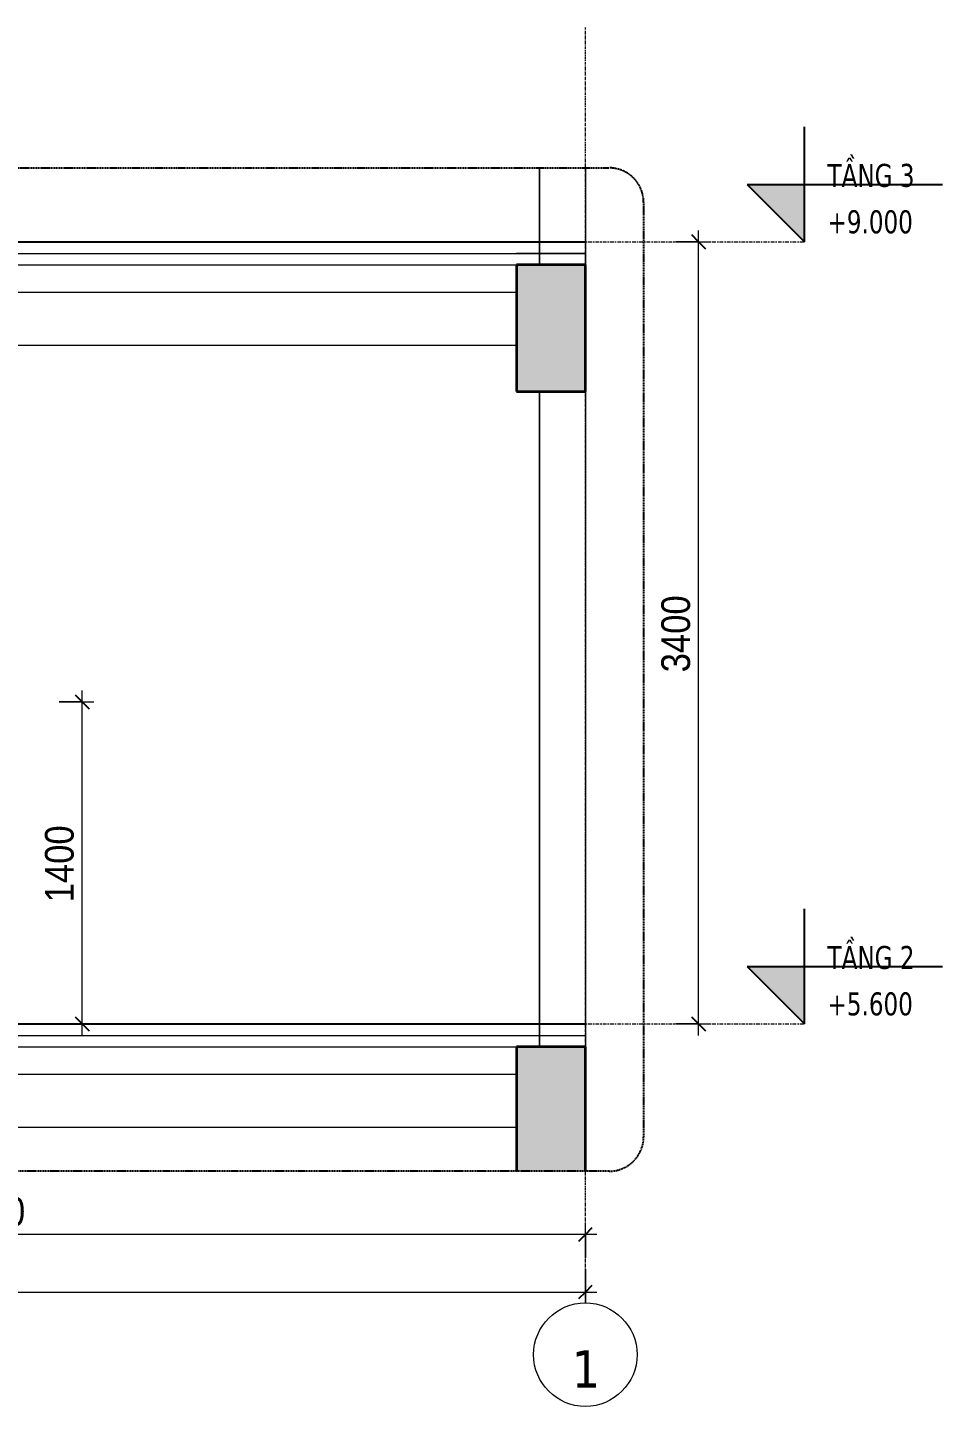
# Model space of a CAD drawing. Header units: millimetres. Extents: x 32270 to 221883, y 3811 to 78637.
# Drawn here: x 78182 to 82162, y 3937 to 9932 of the extents above; entities that cross this region are included whole.
import ezdxf

# ---------------------------------------------------------------- set-up
doc = ezdxf.new("R2010")
doc.units = ezdxf.units.MM
for name, pattern in [('Centre', [31.75, 6.35, -4.7625, 15.875, -4.7625]), ('Grid Line', [22.225, 12.7, -3.175, 3.175, -3.175]), ('Hidden', [7.14375, 4.7625, -2.38125]), ('IMPORT-CENTER _2_', [40.64, 25.4, -5.08, 5.08, -5.08])]:
    doc.linetypes.add(name, pattern=pattern)
for name, color, linetype, lineweight in [('0-5', 130, 'Continuous', 5), ('A-ANNO-DIMS', 211, 'Continuous', 9), ('A-ANNO-DIMS-50', 211, 'Continuous', 9), ('A-DETL-GENF', 92, 'Continuous', 18), ('A-DETL-GENF-3', 92, 'Hidden', 25), ('A-DETL-GENF-4', 9, 'Continuous', 18), ('A-DETL-MEDM', 33, 'Continuous', 35), ('A-FLOR-2', 250, 'Continuous', 18), ('A-FLOR-LEVL', 51, 'Continuous', 9), ('A-FLOR-LEVL-1', 51, 'Continuous', 25), ('A-FLOR-LEVL-2', 51, 'Centre', 9), ('A-WALL', 113, 'Continuous', 18), ('A-WALL-3', 250, 'Continuous', 18), ('G-IMPT', 8, 'Continuous', 18), ('G-IMPT-2', 8, 'IMPORT-CENTER _2_', 18), ('M-EQPM', 50, 'Continuous', 18), ('M-EQPM-1', 50, 'Continuous', 25), ('S-BEAM-1', 250, 'Continuous', 18), ('S-COLS', 52, 'Continuous', 18), ('S-GRID-1', 1, 'Grid Line', 9), ('S-GRID-IDEN', 1, 'Continuous', 9)]:
    doc.layers.add(name, color=color, linetype=linetype, lineweight=lineweight)
doc.styles.add('Tahoma_B', font='tahomabd.ttf', dxfattribs={"height": 162.5})
doc.styles.add('Tahoma_B_1', font='tahomabd.ttf', dxfattribs={"width": 0.85, "height": 100})
doc.styles.add('UTM Avo', font='', dxfattribs={"width": 0.9, "height": 125})
doc.styles.get('UTM Avo').set_extended_font_data('UTM Avo')
doc.dimstyles.new('1_Dim_chi_tiet_2_5', dxfattribs={"dimscale": 304.8, "dimtxt": 124.912619, "dimasz": 0.19685, "dimexe": 0.164042, "dimexo": 0.0625, "dimgap": 0.016404, "dimtad": 1, "dimdec": 0, "dimrnd": 5, "dimzin": 0, "dimdsep": 46, "dimtxsty": 'UTM Avo', "dimblk1": 'OBLIQUE', "dimblk2": 'OBLIQUE', "dimsah": 1, "dimcen": 0.09, "dimdle": 0.164042, "dimazin": 0, "dimtfac": 1, "dimtdec": 4, "dimtix": 1, "dimtmove": 0, "dimatfit": 3, "dimfxl": 0.328084, "dimfxlon": 1, "dimtvp": 1, "dimtolj": 1, "dimtzin": 0, "dimarcsym": 2})

# ---------------------------------------------------------------- blocks, each defined once
blk = doc.blocks.new('NCV_TKTC_KET CAU_rvt-4-TKCS_CĂN HỘ LOẠI 3A - MẶT CẮT 3')
at = {"layer": 'A-FLOR-2'}
for p, q in [((-36152.6, 8950), (-33652.6, 8950)), ((-33652.6, 8950), (-33652.6, 8900)), ((-33952.6, 8780), (-36152.5, 8780)), ((-36152.6, 5550), (-33652.6, 5550)), ((-33652.6, 5550), (-33652.6, 5500)), ((-33952.6, 5380), (-36152.5, 5380))]:
    blk.add_line(p, q, dxfattribs=at)
at = {"layer": 'S-BEAM-1'}
for p, q in [((-36152.6, 8950), (-33952.6, 8950)), ((-33652.6, 8950), (-33952.6, 8950)), ((-33652.6, 8900), (-33652.6, 8950)), ((-33952.6, 8550), (-36152.6, 8550)), ((-36152.6, 5550), (-33952.6, 5550)), ((-33952.6, 5150), (-36152.6, 5150))]:
    blk.add_line(p, q, dxfattribs=at)
blk = doc.blocks.new('NCV_TKTC_TANG 2_rvt-4-TKCS_CĂN HỘ LOẠI 3A - MẶT CẮT 3')
at = {"layer": 'A-WALL-3'}
for p, q in [((-33952.6, 8780), (-36152.5, 8780)), ((-33852.6, 5500), (-33852.6, 8350)), ((-36152.5, 5500), (-33952.6, 5500))]:
    blk.add_line(p, q, dxfattribs=at)
blk = doc.blocks.new('NCV_TKTC_TANG 1_rvt-4-TKCS_CĂN HỘ LOẠI 3A - MẶT CẮT 3')
at = {"layer": 'A-WALL-3'}
blk.add_line((-33952.6, 5380), (-36152.5, 5380), dxfattribs=at)
blk = doc.blocks.new('NCV_TKTC_TANG 3 - 4_rvt-5-TKCS_CĂN HỘ LOẠI 3A - MẶT CẮT 3')
at = {"layer": 'A-WALL-3'}
for p, q in [((-33852.6, 8900), (-33852.6, 9321.7)), ((-36152.5, 8900), (-33952.6, 8900))]:
    blk.add_line(p, q, dxfattribs=at)
blk = doc.blocks.new('TKTC_XREF_251221_MB TANG 2-7 - TKTC_XREF_260130_MB TANG 2-5_dwg_$cc-4746808-TKCS_CĂN HỘ LOẠI 3A - MẶT CẮT 3')
at = {"layer": 'G-IMPT-2'}
for p, q in [((-34697.1, 5600), (-34850.1, 5600)), ((-34773.6, 5600), (-34773.6, 5600))]:
    blk.add_line(p, q, dxfattribs=at)
at = {"layer": 'M-EQPM'}
for p, q in [((-34716.7, 5600), (-34830.4, 5600)), ((-34830.4, 5600), (-34773.6, 5600)), ((-34773.6, 5600), (-34827.6, 5600)), ((-34827.6, 5600), (-34719.5, 5600)), ((-34719.5, 5600), (-34773.6, 5600)), ((-34773.6, 5600), (-34716.7, 5600))]:
    blk.add_line(p, q, dxfattribs=at)
blk = doc.blocks.new('TKTC_XREF_251221_MB TANG 2-7 - TKTC_XREF_260130_MB TANG 2-5_dwg_CUM U_DN100-4746796-TKCS_CĂN HỘ LOẠI 3A - MẶT CẮT 3')
at = {"layer": 'G-IMPT'}
for p, q in [((-34831.6, 5600), (-34847, 5600)), ((-34847, 5600), (-34845, 5600)), ((-34842.2, 5600), (-34845, 5600)), ((-34845, 5600), (-34833.5, 5600)), ((-34835, 5600), (-34843.6, 5600)), ((-34843.3, 5600), (-34705.6, 5600)), ((-34836.4, 5600), (-34842.2, 5600)), ((-34840.9, 5600), (-34841.8, 5600)), ((-34836.7, 5600), (-34841.8, 5600)), ((-34837.7, 5600), (-34840.9, 5600)), ((-34837.7, 5600), (-34840.9, 5600)), ((-34837.7, 5600), (-34840.9, 5600)), ((-34836.7, 5600), (-34837.7, 5600)), ((-34833.5, 5600), (-34836.4, 5600)), ((-34835.3, 5600), (-34713.6, 5600)), ((-34835.3, 5600), (-34831.3, 5600)), ((-34833.5, 5600), (-34831.6, 5600)), ((-34831.3, 5600), (-34717.6, 5600)), ((-34713.6, 5600), (-34717.6, 5600)), ((-34702, 5600), (-34717.3, 5600)), ((-34717.3, 5600), (-34715.4, 5600)), ((-34712.5, 5600), (-34715.4, 5600)), ((-34715.4, 5600), (-34703.9, 5600)), ((-34705.3, 5600), (-34713.9, 5600)), ((-34706.7, 5600), (-34712.5, 5600)), ((-34711.2, 5600), (-34712.2, 5600)), ((-34707.1, 5600), (-34712.2, 5600)), ((-34708, 5600), (-34711.2, 5600)), ((-34708, 5600), (-34711.2, 5600)), ((-34708, 5600), (-34711.2, 5600)), ((-34707.1, 5600), (-34708, 5600)), ((-34703.9, 5600), (-34706.7, 5600)), ((-34703.9, 5600), (-34702, 5600))]:
    blk.add_line(p, q, dxfattribs=at)
blk = doc.blocks.new('TKTC_XREF_251221_MB TANG 2-7 - TKTC_XREF_260130_MB TANG 2-5_dwg_THU NUOC - THU NUOC-444531-TKCS_MB TẦNG 1-4746804-TKCS_CĂN HỘ LOẠI 3A - MẶT CẮT 3')
at = {"layer": 'G-IMPT'}
for p, q in [((-34278.6, 5600), (-34128.6, 5600)), ((-34128.6, 5600), (-34278.6, 5600)), ((-34253.6, 5600), (-34153.6, 5600)), ((-34153.6, 5600), (-34253.6, 5600)), ((-34248.6, 5600), (-34158.6, 5600)), ((-34158.6, 5600), (-34248.6, 5600)), ((-34158.6, 5600), (-34248.6, 5600)), ((-34248.6, 5600), (-34158.6, 5600)), ((-34235.7, 5600), (-34235.7, 5600)), ((-34235.7, 5600), (-34235.7, 5600)), ((-34235.7, 5600), (-34235.7, 5600)), ((-34235.7, 5600), (-34211.6, 5600)), ((-34211.6, 5600), (-34235.7, 5600)), ((-34235.7, 5600), (-34171.5, 5600)), ((-34171.5, 5600), (-34235.7, 5600)), ((-34235.7, 5600), (-34171.5, 5600)), ((-34171.5, 5600), (-34235.7, 5600)), ((-34223.3, 5600), (-34223.3, 5600)), ((-34223.3, 5600), (-34223.3, 5600)), ((-34223.3, 5600), (-34183.8, 5600)), ((-34183.8, 5600), (-34223.3, 5600)), ((-34223.3, 5600), (-34183.8, 5600)), ((-34183.8, 5600), (-34223.3, 5600)), ((-34213.4, 5600), (-34213.4, 5600)), ((-34213.4, 5600), (-34213.4, 5600)), ((-34213.4, 5600), (-34193.8, 5600)), ((-34193.8, 5600), (-34213.4, 5600)), ((-34213.4, 5600), (-34193.8, 5600)), ((-34193.8, 5600), (-34213.4, 5600)), ((-34171.5, 5600), (-34195.6, 5600)), ((-34195.6, 5600), (-34171.5, 5600)), ((-34193.8, 5600), (-34193.8, 5600)), ((-34193.8, 5600), (-34193.8, 5600)), ((-34183.8, 5600), (-34183.8, 5600)), ((-34183.8, 5600), (-34183.8, 5600)), ((-34171.5, 5600), (-34171.5, 5600)), ((-34171.5, 5600), (-34171.5, 5600)), ((-34171.5, 5600), (-34171.5, 5600))]:
    blk.add_line(p, q, dxfattribs=at)
blk = doc.blocks.new('TKTC_XREF_251221_MB TANG 2-7 - TKTC_XREF_251221_MB TANG 2-7-2039446-TKCS_CĂN HỘ LOẠI 3A - MẶT CẮT 3')
at = {"layer": 'M-EQPM'}
for p, q in [((-34702.1, 5600), (-34852.6, 5600)), ((-34852.6, 5600), (-34852.2, 5600)), ((-34852.4, 5600), (-34702, 5600)), ((-34702, 5600), (-34852.4, 5600)), ((-34852.2, 5600), (-34701.8, 5600)), ((-34701.8, 5600), (-34702.1, 5600))]:
    blk.add_line(p, q, dxfattribs=at)
at = {"layer": 'M-EQPM-1'}
blk.add_line((-36152.6, 5600), (-33652.6, 5600), dxfattribs=at)
for name in ['TKTC_XREF_251221_MB TANG 2-7 - TKTC_XREF_260130_MB TANG 2-5_dwg_$cc-4746808-TKCS_CĂN HỘ LOẠI 3A - MẶT CẮT 3', 'TKTC_XREF_251221_MB TANG 2-7 - TKTC_XREF_260130_MB TANG 2-5_dwg_CUM U_DN100-4746796-TKCS_CĂN HỘ LOẠI 3A - MẶT CẮT 3', 'TKTC_XREF_251221_MB TANG 2-7 - TKTC_XREF_260130_MB TANG 2-5_dwg_THU NUOC - THU NUOC-444531-TKCS_MB TẦNG 1-4746804-TKCS_CĂN HỘ LOẠI 3A - MẶT CẮT 3']:
    blk.add_blockref(name, (0, 0))
blk = doc.blocks.new('TKTC_XREF_251221_MB TANG 2-7 - TKTC_XREF_251221_MB TANG 2-7-V67-TKCS_CĂN HỘ LOẠI 3A - MẶT CẮT 3')
at = {"layer": 'M-EQPM'}
for p, q in [((-34702.1, 9000), (-34852.6, 9000)), ((-34852.6, 9000), (-34852.2, 9000)), ((-34852.4, 9000), (-34702, 9000)), ((-34702, 9000), (-34852.4, 9000)), ((-34852.2, 9000), (-34701.8, 9000)), ((-34701.8, 9000), (-34702.1, 9000))]:
    blk.add_line(p, q, dxfattribs=at)
at = {"layer": 'M-EQPM-1'}
blk.add_line((-36152.6, 9000), (-33652.6, 9000), dxfattribs=at)
for name in ['TKTC_XREF_251221_MB TANG 2-7 - TKTC_XREF_260130_MB TANG 2-5_dwg_$cc-4746808-TKCS_CĂN HỘ LOẠI 3A - MẶT CẮT 3', 'TKTC_XREF_251221_MB TANG 2-7 - TKTC_XREF_260130_MB TANG 2-5_dwg_CUM U_DN100-4746796-TKCS_CĂN HỘ LOẠI 3A - MẶT CẮT 3', 'TKTC_XREF_251221_MB TANG 2-7 - TKTC_XREF_260130_MB TANG 2-5_dwg_THU NUOC - THU NUOC-444531-TKCS_MB TẦNG 1-4746804-TKCS_CĂN HỘ LOẠI 3A - MẶT CẮT 3']:
    blk.add_blockref(name, (0, 3400))
blk = doc.blocks.new('BORDER VIEW - BORDER VIEW-3699933-TKCS_CĂN HỘ LOẠI 3A - MẶT CẮT 3')
at = {"layer": 'A-DETL-GENF-3'}
for p, q in [((-42992.6, 9321.7), (-33549, 9321.7)), ((-33399, 9171.7), (-33399, 5110)), ((-33549, 4960), (-42992.6, 4960))]:
    blk.add_line(p, q, dxfattribs=at)
for centre, start, end in [((-33549, 9171.7), 0, 90), ((-33549, 5110), 270, 0)]:
    blk.add_arc(centre, 150, start, end, dxfattribs=at)
blk = doc.blocks.new('Level - CAO ĐỘ LEVEL-350587-TKCS_CĂN HỘ LOẠI 3A - MẶT CẮT 3')
at = {"layer": 'A-FLOR-LEVL'}
blk.add_hatch(color=256, dxfattribs=at).paths.add_polyline_path([(-32699.3, 5850), (-32699.3, 5600), (-32949.3, 5850)])
at = {"layer": 'A-FLOR-LEVL-1'}
for p, q in [((-32699.3, 5600), (-32699.3, 6100)), ((-32949.3, 5850), (-32699.3, 5600)), ((-32949.3, 5850), (-32099.3, 5850))]:
    blk.add_line(p, q, dxfattribs=at)
blk = doc.blocks.new('Grid - M_Grid Head - Circle-353313-TKCS_CĂN HỘ LOẠI 3A - MẶT CẮT 3')
at = {"layer": 'S-GRID-IDEN'}
blk.add_circle((-33652.6, 4162.5), 225, dxfattribs=at)
blk = doc.blocks.new('DIMBLOCK78-TKCS_CĂN HỘ LOẠI 3A - MẶT CẮT 3')
at = {"layer": 'A-ANNO-DIMS-50'}
for p, q in [((81001, 9000), (81151, 9000)), ((81101, 9000), (81001, 9000)), ((81101, 5550), (81101, 9050)), ((81001, 5600), (81151, 5600)), ((81101, 5600), (81001, 5600))]:
    blk.add_line(p, q, dxfattribs=at)
at = {"layer": 'A-ANNO-DIMS-50', "lineweight": 25}
for p, q in [((81101, 9000), (81071, 9030)), ((81101, 9000), (81131, 8970)), ((81101, 5600), (81071, 5630)), ((81101, 5600), (81131, 5570))]:
    blk.add_line(p, q, dxfattribs=at)
at = {"layer": 'A-ANNO-DIMS-50', "color": 0, "insert": (80938.6, 7128.8), "char_height": 125, "width": 410.824, "attachment_point": 1, "rotation": 90, "line_spacing_factor": 1.110334, "style": 'UTM Avo'}
blk.add_mtext('3400', dxfattribs=at)
blk = doc.blocks.new('_Oblique')
at = {"color": 0, "linetype": 'ByBlock', "lineweight": -2}
blk.add_line((-0.5, -0.5), (0.5, 0.5), dxfattribs=at)
blk = doc.blocks.new('DIMBLOCK79-TKCS_CĂN HỘ LOẠI 3A - MẶT CẮT 3')
at = {"layer": 'A-ANNO-DIMS-50', "lineweight": 25}
for p, q in [((75408.2, 4684.8), (75378.2, 4654.8)), ((75408.2, 4684.8), (75438.2, 4714.8)), ((80608.2, 4684.8), (80578.2, 4654.8)), ((80608.2, 4684.8), (80638.2, 4714.8))]:
    blk.add_line(p, q, dxfattribs=at)
at = {"layer": 'A-ANNO-DIMS-50'}
for p, q in [((75408.2, 4584.8), (75408.2, 4734.8)), ((80658.2, 4684.8), (75408.2, 4684.8)), ((75408.2, 4684.8), (75408.2, 4584.8)), ((80608.2, 4584.8), (80608.2, 4734.8)), ((80608.2, 4684.8), (80608.2, 4584.8))]:
    blk.add_line(p, q, dxfattribs=at)
at = {"layer": 'A-ANNO-DIMS-50', "color": 0, "insert": (77837, 4847.2), "char_height": 125, "width": 410.824, "attachment_point": 1, "line_spacing_factor": 1.110334, "style": 'UTM Avo'}
blk.add_mtext('5200', dxfattribs=at)
blk = doc.blocks.new('DIMBLOCK82-TKCS_CĂN HỘ LOẠI 3A - MẶT CẮT 3')
at = {"layer": 'A-ANNO-DIMS-50'}
for p, q in [((71858.2, 4534.8), (71858.2, 4384.8)), ((71858.2, 4434.8), (71858.2, 4534.8)), ((80608.2, 4534.8), (80608.2, 4384.8)), ((80608.2, 4434.8), (80608.2, 4534.8)), ((71808.2, 4434.8), (80658.2, 4434.8))]:
    blk.add_line(p, q, dxfattribs=at)
at = {"layer": 'A-ANNO-DIMS-50', "lineweight": 25}
for p, q in [((71858.2, 4434.8), (71888.2, 4464.8)), ((80608.2, 4434.8), (80638.2, 4464.8)), ((71858.2, 4434.8), (71828.2, 4404.8)), ((80608.2, 4434.8), (80578.2, 4404.8))]:
    blk.add_line(p, q, dxfattribs=at)
at = {"layer": 'A-ANNO-DIMS-50', "color": 0, "insert": (76062, 4597.2), "char_height": 125, "width": 410.824, "attachment_point": 1, "line_spacing_factor": 1.110334, "style": 'UTM Avo'}
blk.add_mtext('8750', dxfattribs=at)
blk = doc.blocks.new('DIMBLOCK85-TKCS_CĂN HỘ LOẠI 3A - MẶT CẮT 3')
at = {"layer": 'A-ANNO-DIMS-50', "lineweight": 25}
for p, q in [((78419.9, 7000), (78389.9, 7030)), ((78419.9, 7000), (78449.9, 6970)), ((78419.9, 5600), (78389.9, 5630)), ((78419.9, 5600), (78449.9, 5570))]:
    blk.add_line(p, q, dxfattribs=at)
at = {"layer": 'A-ANNO-DIMS-50'}
for p, q in [((78419.9, 5550), (78419.9, 7050)), ((78319.9, 7000), (78469.9, 7000)), ((78419.9, 7000), (78319.9, 7000)), ((78319.9, 5600), (78469.9, 5600)), ((78419.9, 5600), (78319.9, 5600))]:
    blk.add_line(p, q, dxfattribs=at)
at = {"layer": 'A-ANNO-DIMS-50', "color": 0, "insert": (78257.5, 6128.8), "char_height": 125, "width": 410.824, "attachment_point": 1, "rotation": 90, "line_spacing_factor": 1.110334, "style": 'UTM Avo'}
blk.add_mtext('1400', dxfattribs=at)

msp = doc.modelspace()

# ---------------------------------------------------------------- hatches: boundary and pattern name
at = {"layer": 'A-DETL-GENF-4'}
h = msp.add_hatch(dxfattribs=at)
h.set_pattern_fill('FP_13', color=256, style=0, pattern_type=2)
h.set_pattern_definition([(50, (75223.64, 15875), (364.368, -31.878), [38.1, -419.1]), (355, (75223.64, 15875), (-70.486, 382.113), [30.48, -335.28]), (100.451, (75254, 15872.34), (293.885, 350.233), [32.38, -356.18]), (46.184, (75223.64, 15976.6), (542.158, -84.086), [57.15, -628.65]), (96.636, (75268.8, 15969.6), (474.805, 494.855), [48.57, -534.27]), (351.184, (75223.64, 15976.6), (474.81, 494.85), [45.72, -502.92]), (21, (75274.44, 15951.2), (303.2285, -204.5305), [38.1, -419.1]), (326, (75274.44, 15951.2), (123.604, 368.376), [30.48, -335.28]), (71.451, (75299.7, 15934.16), (426.834, 163.843), [32.38, -356.18]), (37.5, (75223.64, 15875), (6.1766, 169.1102), [3.353, -327.863, 3.353, -337.007, -336.55]), (37.5, (75223.64, 15875), (6.1766, 169.1102), [-671.576, 3.353, -333.197]), (7.5, (75223.64, 15875), (133.639, 200.3615), [3.353, -190.703, 3.353, -320.243, -128.27]), (7.5, (75223.64, 15875), (133.639, 200.3615), [-517.652, 3.353, -124.917]), (327.5, (75110.36, 15875), (271.1818, -11.4584), [3.353, -123.647, 3.353, -392.887, -525.78]), (327.5, (75110.36, 15875), (271.1818, -11.4584), [-523.24, 3.353, -522.427]), (317.5, (75059.56, 15875), (296.2585, 50.853), [3.353, -161.747, 3.353, -259.791, -373.38]), (317.5, (75059.56, 15875), (296.2585, 50.853), [-428.244, 3.353, -370.027]), (45, (75223.64, 15875), (-125.7236, 125.7236), []), (45, (75223.64, 16065.5), (-125.7236, 125.7236), [])])
h.paths.add_polyline_path([(76016, 4960), (76308.1, 4960), (76308.1, 5330), (77908.2, 5330), (77908.2, 5100), (78108.2, 5100), (78108.2, 5700), (77908.2, 5700), (77908.2, 5500), (76308.1, 5500), (76308.1, 5550), (71858.1, 5550), (71857.8, 5530), (71118.1, 5530), (71118.1, 5360), (71858.2, 5360), (71858.2, 5380), (72208.1, 5380), (72208.1, 5100), (72408.2, 5100), (72408.2, 5380), (76008.1, 5380), (76008.1, 4960)])
h.paths.add_polyline_path([(80313.7, 4960), (80608.2, 4960), (80608.2, 5500), (80308.2, 5500), (80308.2, 4960)])
h.paths.add_polyline_path([(80308.2, 8350), (80608.2, 8350), (80608.2, 8900), (80308.2, 8900)])
h.paths.add_polyline_path([(76008.1, 8350), (76308.1, 8350), (76308.1, 8735), (77908.2, 8735), (77908.2, 8500), (78108.2, 8500), (78108.2, 9100), (77908.2, 9100), (77908.2, 8900), (76308.1, 8900), (76308.1, 8950), (71858.1, 8950), (71857.8, 8930), (71118.1, 8930), (71118.1, 8760), (71858.2, 8760), (71858.2, 8780), (72208.1, 8780), (72208.1, 8500), (72408.2, 8500), (72408.2, 8785), (76008.1, 8785), (76008.1, 8432.2)])

# ---------------------------------------------------------------- linework, layer by layer
at = {"layer": 'A-DETL-MEDM'}
for p, q in [((80608.2, 8900), (80308.2, 8900)), ((80308.2, 8900), (80308.2, 8350)), ((80608.2, 8350), (80608.2, 8900)), ((80308.2, 8350), (80608.2, 8350)), ((80608.2, 5500), (80308.2, 5500)), ((80308.2, 5500), (80308.2, 4960)), ((80608.2, 4960), (80608.2, 5500))]:
    msp.add_line(p, q, dxfattribs=at)
at = {"layer": 'A-FLOR-LEVL-2'}
for p, q in [((70544.9, 9000), (81561.5, 9000)), ((70544.9, 5600), (81561.5, 5600))]:
    msp.add_line(p, q, dxfattribs=at)
at = {"layer": 'A-WALL'}
for p, q in [((80408.2, 8950), (80408.2, 9321.7)), ((80608.2, 9321.7), (80608.2, 8950)), ((80608.2, 8950), (80408.2, 8950))]:
    msp.add_line(p, q, dxfattribs=at)
at = {"layer": 'S-COLS'}
for p, q in [((80408.2, 9321.7), (80408.2, 8900)), ((80608.2, 9321.7), (80608.2, 8900)), ((80408.2, 8350), (80408.2, 5500)), ((80608.2, 8350), (80608.2, 5500))]:
    msp.add_line(p, q, dxfattribs=at)
at = {"layer": 'S-GRID-1'}
for p, q in [((80608.2, 8681.7), (80608.2, 9931.7)), ((80608.2, 5637.5), (80608.2, 8681.7)), ((80608.2, 4387.5), (80608.2, 5637.5))]:
    msp.add_line(p, q, dxfattribs=at)

# ---------------------------------------------------------------- block references
at = {"layer": '0-5'}
for name in ['NCV_TKTC_TANG 3 - 4_rvt-5-TKCS_CĂN HỘ LOẠI 3A - MẶT CẮT 3', 'NCV_TKTC_KET CAU_rvt-4-TKCS_CĂN HỘ LOẠI 3A - MẶT CẮT 3', 'NCV_TKTC_TANG 2_rvt-4-TKCS_CĂN HỘ LOẠI 3A - MẶT CẮT 3', 'NCV_TKTC_TANG 1_rvt-4-TKCS_CĂN HỘ LOẠI 3A - MẶT CẮT 3']:
    msp.add_blockref(name, (114260.8, 0), dxfattribs=at)
at = {"layer": 'A-DETL-GENF'}
msp.add_blockref('BORDER VIEW - BORDER VIEW-3699933-TKCS_CĂN HỘ LOẠI 3A - MẶT CẮT 3', (114260.8, 0), dxfattribs=at)
at = {"layer": 'A-FLOR-LEVL-1'}
for p in [(114260.8, 3400), (114260.8, 0)]:
    msp.add_blockref('Level - CAO ĐỘ LEVEL-350587-TKCS_CĂN HỘ LOẠI 3A - MẶT CẮT 3', p, dxfattribs=at)
at = {"layer": 'M-EQPM'}
for name in ['TKTC_XREF_251221_MB TANG 2-7 - TKTC_XREF_251221_MB TANG 2-7-V67-TKCS_CĂN HỘ LOẠI 3A - MẶT CẮT 3', 'TKTC_XREF_251221_MB TANG 2-7 - TKTC_XREF_251221_MB TANG 2-7-2039446-TKCS_CĂN HỘ LOẠI 3A - MẶT CẮT 3']:
    msp.add_blockref(name, (114260.8, 0), dxfattribs=at)
at = {"layer": 'S-GRID-IDEN'}
msp.add_blockref('Grid - M_Grid Head - Circle-353313-TKCS_CĂN HỘ LOẠI 3A - MẶT CẮT 3', (114260.8, 0), dxfattribs=at)

# ---------------------------------------------------------------- texts
at = {"layer": 'A-FLOR-LEVL', "char_height": 100, "line_spacing_factor": 0.996129, "style": 'Tahoma_B_1'}
for s, insert, width, attachment_point in [('\\pt510,1020,1530,2040,2550,3060,3570,4080,4590,5100,5610,6120,6630,7140,7650,8160,8670,9180,9690,10200,10710,11220,11730,12240,12750,13260,13770,14280,14790,15300,15810,16320;TẦNG 3', (81661.8, 9237.2), 452.625, 7), ('\\pt212.5,425,637.5,850,1062.5,1275,1487.5,1700,1912.5,2125,2337.5,2550,2762.5,2975,3187.5,3400,3612.5,3825,4037.5,4250,4462.5,4675,4887.5,5100,5312.5,5525,5737.5,5950,6162.5,6375,6587.5,6800;+9.000', (81661.8, 9137.5), 441.575, 1), ('\\pt510,1020,1530,2040,2550,3060,3570,4080,4590,5100,5610,6120,6630,7140,7650,8160,8670,9180,9690,10200,10710,11220,11730,12240,12750,13260,13770,14280,14790,15300,15810,16320;TẦNG 2', (81661.8, 5837.2), 452.625, 7), ('\\pt212.5,425,637.5,850,1062.5,1275,1487.5,1700,1912.5,2125,2337.5,2550,2762.5,2975,3187.5,3400,3612.5,3825,4037.5,4250,4462.5,4675,4887.5,5100,5312.5,5525,5737.5,5950,6162.5,6375,6587.5,6800;+5.600', (81661.8, 5737.5), 441.575, 1)]:
    msp.add_mtext(s, dxfattribs=dict(at, insert=insert, width=width, attachment_point=attachment_point))

# ---------------------------------------------------------------- dimensions: what is measured, and where the dimension line sits
at = {"layer": 'A-ANNO-DIMS'}
for base, p1, p2, override, picture, middle in [((81101, 9000), (81001, 5600), (81001, 9000), {"dimpost": '<>', "dimfxl": 3400}, 'DIMBLOCK78-TKCS_CĂN HỘ LOẠI 3A - MẶT CẮT 3', (81031.3, 7300)), ((78419.9, 7000), (78319.9, 5600), (78319.9, 7000), {"dimpost": '<>', "dimfxl": 1400}, 'DIMBLOCK85-TKCS_CĂN HỘ LOẠI 3A - MẶT CẮT 3', (78350.2, 6300))]:
    dim = msp.add_linear_dim(base=base, p1=p1, p2=p2, angle=90, dimstyle='1_Dim_chi_tiet_2_5', override=override, dxfattribs=at)
    dim.commit()
    dim.dimension.update_dxf_attribs({"geometry": picture, "text_midpoint": middle})
for base, p1, p2, override, picture, middle in [((75408.2, 4684.8), (80608.2, 4584.8), (75408.2, 4584.8), {"dimpost": '<>', "dimfxl": 5200}, 'DIMBLOCK79-TKCS_CĂN HỘ LOẠI 3A - MẶT CẮT 3', (78008.2, 4754.5)), ((80608.2, 4434.8), (71858.2, 4534.8), (80608.2, 4534.8), {"dimpost": '<>', "dimfxl": 8750}, 'DIMBLOCK82-TKCS_CĂN HỘ LOẠI 3A - MẶT CẮT 3', (76233.2, 4504.5))]:
    dim = msp.add_linear_dim(base=base, p1=p1, p2=p2, dimstyle='1_Dim_chi_tiet_2_5', override=override, dxfattribs=at)
    dim.commit()
    dim.dimension.update_dxf_attribs({"geometry": picture, "text_midpoint": middle})

# ---------------------------------------------------------------- next in the draw order: texts
at = {"layer": 'S-GRID-IDEN', "insert": (80610.6, 4100.1), "char_height": 162.5, "width": 145.5, "attachment_point": 5, "line_spacing_factor": 0.996129, "style": 'Tahoma_B', "bg_fill": 3, "box_fill_scale": 1.25, "bg_fill_color": 256, "bg_fill_true_color": 13158600, "bg_fill_transparency": 0}
msp.add_mtext('\\pt634.99962,1269.99925,1905.0005,2540.00013,3174.99975,3809.99937,4445.00062,5080.00025,5714.99987,6349.9995,6985.00075,7620.00037,8255,8889.99962,9524.99925,10160.0005,10795.00013,11429.99975,12064.99938,12700.00063,13335.00025,13969.99988,14604.9995,15240.00075,15875.00038,16510,17144.99963,17779.99925,18415.0005,19050.00013,19684.99975,20319.99938;1', dxfattribs=at)

doc.saveas('drawing.dxf')
